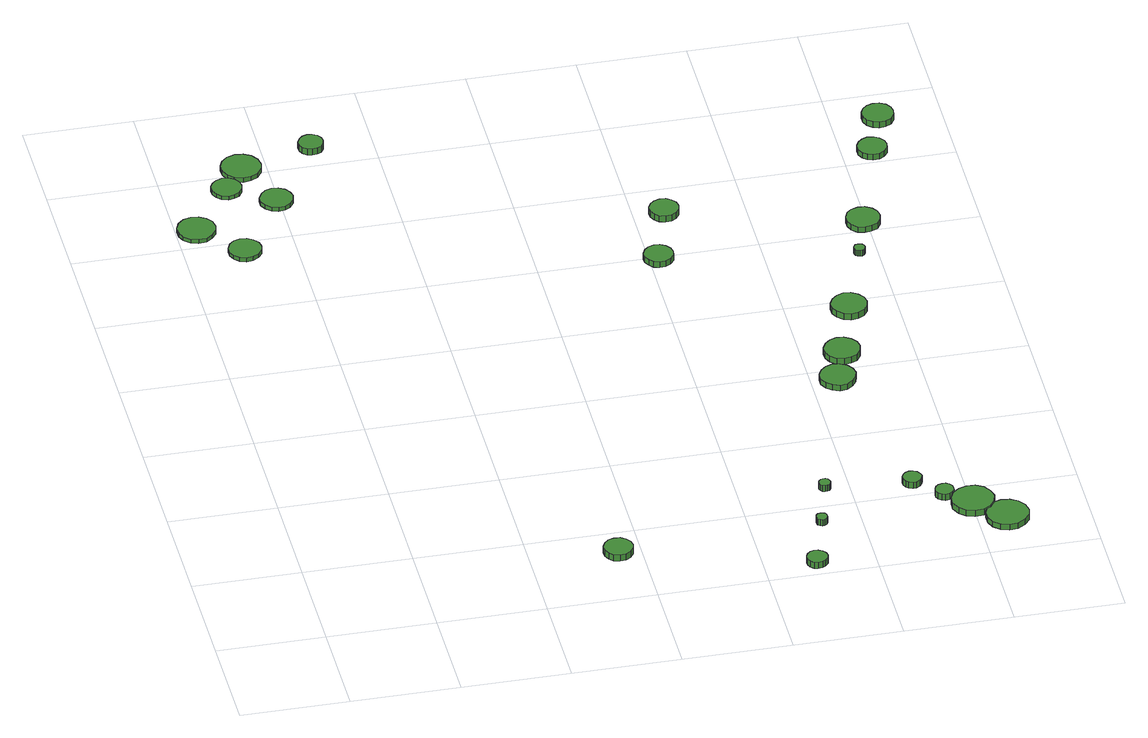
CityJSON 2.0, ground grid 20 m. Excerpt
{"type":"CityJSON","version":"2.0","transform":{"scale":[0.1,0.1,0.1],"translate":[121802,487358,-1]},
"CityObjects":{
"tree1":{"type":"SolitaryVegetationObject","attributes":{"function":"something"},"geometry":[{"type":"MultiSurface","lod":"1","boundaries":[[[0,1,2,3,4,5,6,7,8,9,10,11,12,13,14]],[[15,16,17,18,19,20,21,22,23,24,25,26,27,28,29]],[[0,29,28,1]],[[1,28,27,2]],[[2,27,26,3]],[[3,26,25,4]],[[4,25,24,5]],[[5,24,23,6]],[[6,23,22,7]],[[7,22,21,8]],[[8,21,20,9]],[[9,20,19,10]],[[10,19,18,11]],[[11,18,17,12]],[[12,17,16,13]],[[13,16,15,14]],[[14,15,29,0]]]}]},
"tree2":{"type":"SolitaryVegetationObject","attributes":{"function":"something"},"geometry":[{"type":"MultiSurface","lod":"1","boundaries":[[[30,31,32,33,34,35,36,37,38,39,40,41,42,43,44]],[[45,46,47,48,49,50,51,52,53,54,55,56,57,58,59]],[[30,59,58,31]],[[31,58,57,32]],[[32,57,56,33]],[[33,56,55,34]],[[34,55,54,35]],[[35,54,53,36]],[[36,53,52,37]],[[37,52,51,38]],[[38,51,50,39]],[[39,50,49,40]],[[40,49,48,41]],[[41,48,47,42]],[[42,47,46,43]],[[43,46,45,44]],[[44,45,59,30]]]}]},
"tree3":{"type":"SolitaryVegetationObject","attributes":{"function":"something"},"geometry":[{"type":"MultiSurface","lod":"1","boundaries":[[[60,61,62,63,64,65,66,67,68,69,70,71,72,73,74]],[[75,76,77,78,79,80,81,82,83,84,85,86,87,88,89]],[[60,89,88,61]],[[61,88,87,62]],[[62,87,86,63]],[[63,86,85,64]],[[64,85,84,65]],[[65,84,83,66]],[[66,83,82,67]],[[67,82,81,68]],[[68,81,80,69]],[[69,80,79,70]],[[70,79,78,71]],[[71,78,77,72]],[[72,77,76,73]],[[73,76,75,74]],[[74,75,89,60]]]}]},
"tree4":{"type":"SolitaryVegetationObject","attributes":{"function":"something"},"geometry":[{"type":"MultiSurface","lod":"1","boundaries":[[[90,91,92,93,94,95,96,97,98,99,100,101,102,103,104]],[[105,106,107,108,109,110,111,112,113,114,115,116,117,118,119]],[[90,119,118,91]],[[91,118,117,92]],[[92,117,116,93]],[[93,116,115,94]],[[94,115,114,95]],[[95,114,113,96]],[[96,113,112,97]],[[97,112,111,98]],[[98,111,110,99]],[[99,110,109,100]],[[100,109,108,101]],[[101,108,107,102]],[[102,107,106,103]],[[103,106,105,104]],[[104,105,119,90]]]}]},
"tree5":{"type":"SolitaryVegetationObject","attributes":{"function":"something"},"geometry":[{"type":"MultiSurface","lod":"1","boundaries":[[[120,121,122,123,124,125,126,127,128,129,130,131,132,133,134]],[[135,136,137,138,139,140,141,142,143,144,145,146,147,148,149]],[[120,149,148,121]],[[121,148,147,122]],[[122,147,146,123]],[[123,146,145,124]],[[124,145,144,125]],[[125,144,143,126]],[[126,143,142,127]],[[127,142,141,128]],[[128,141,140,129]],[[129,140,139,130]],[[130,139,138,131]],[[131,138,137,132]],[[132,137,136,133]],[[133,136,135,134]],[[134,135,149,120]]]}]},
"tree6":{"type":"SolitaryVegetationObject","attributes":{"function":"something"},"geometry":[{"type":"MultiSurface","lod":"1","boundaries":[[[150,151,152,153,154,155,156,157,158,159,160,161,162,163,164]],[[165,166,167,168,169,170,171,172,173,174,175,176,177,178,179]],[[150,179,178,151]],[[151,178,177,152]],[[152,177,176,153]],[[153,176,175,154]],[[154,175,174,155]],[[155,174,173,156]],[[156,173,172,157]],[[157,172,171,158]],[[158,171,170,159]],[[159,170,169,160]],[[160,169,168,161]],[[161,168,167,162]],[[162,167,166,163]],[[163,166,165,164]],[[164,165,179,150]]]}]},
"tree7":{"type":"SolitaryVegetationObject","attributes":{"function":"something"},"geometry":[{"type":"MultiSurface","lod":"1","boundaries":[[[180,181,182,183,184,185,186,187,188,189,190,191,192,193,194]],[[195,196,197,198,199,200,201,202,203,204,205,206,207,208,209]],[[180,209,208,181]],[[181,208,207,182]],[[182,207,206,183]],[[183,206,205,184]],[[184,205,204,185]],[[185,204,203,186]],[[186,203,202,187]],[[187,202,201,188]],[[188,201,200,189]],[[189,200,199,190]],[[190,199,198,191]],[[191,198,197,192]],[[192,197,196,193]],[[193,196,195,194]],[[194,195,209,180]]]}]},
"tree8":{"type":"SolitaryVegetationObject","attributes":{"function":"something"},"geometry":[{"type":"MultiSurface","lod":"1","boundaries":[[[210,211,212,213,214,215,216,217,218,219,220,221,222,223,224]],[[225,226,227,228,229,230,231,232,233,234,235,236,237,238,239]],[[210,239,238,211]],[[211,238,237,212]],[[212,237,236,213]],[[213,236,235,214]],[[214,235,234,215]],[[215,234,233,216]],[[216,233,232,217]],[[217,232,231,218]],[[218,231,230,219]],[[219,230,229,220]],[[220,229,228,221]],[[221,228,227,222]],[[222,227,226,223]],[[223,226,225,224]],[[224,225,239,210]]]}]},
"tree9":{"type":"SolitaryVegetationObject","attributes":{"function":"something"},"geometry":[{"type":"MultiSurface","lod":"1","boundaries":[[[240,241,242,243,244,245,246,247,248,249,250,251,252,253,254]],[[255,256,257,258,259,260,261,262,263,264,265,266,267,268,269]],[[240,269,268,241]],[[241,268,267,242]],[[242,267,266,243]],[[243,266,265,244]],[[244,265,264,245]],[[245,264,263,246]],[[246,263,262,247]],[[247,262,261,248]],[[248,261,260,249]],[[249,260,259,250]],[[250,259,258,251]],[[251,258,257,252]],[[252,257,256,253]],[[253,256,255,254]],[[254,255,269,240]]]}]},
"tree10":{"type":"SolitaryVegetationObject","attributes":{"function":"something"},"geometry":[{"type":"MultiSurface","lod":"1","boundaries":[[[270,271,272,273,274,275,276,277,278,279,280,281,282,283,284]],[[285,286,287,288,289,290,291,292,293,294,295,296,297,298,299]],[[270,299,298,271]],[[271,298,297,272]],[[272,297,296,273]],[[273,296,295,274]],[[274,295,294,275]],[[275,294,293,276]],[[276,293,292,277]],[[277,292,291,278]],[[278,291,290,279]],[[279,290,289,280]],[[280,289,288,281]],[[281,288,287,282]],[[282,287,286,283]],[[283,286,285,284]],[[284,285,299,270]]]}]},
"tree11":{"type":"SolitaryVegetationObject","attributes":{"function":"something"},"geometry":[{"type":"MultiSurface","lod":"1","boundaries":[[[300,301,302,303,304,305,306,307,308,309,310,311,312,313,314]],[[315,316,317,318,319,320,321,322,323,324,325,326,327,328,329]],[[300,329,328,301]],[[301,328,327,302]],[[302,327,326,303]],[[303,326,325,304]],[[304,325,324,305]],[[305,324,323,306]],[[306,323,322,307]],[[307,322,321,308]],[[308,321,320,309]],[[309,320,319,310]],[[310,319,318,311]],[[311,318,317,312]],[[312,317,316,313]],[[313,316,315,314]],[[314,315,329,300]]]}]},
"tree12":{"type":"SolitaryVegetationObject","attributes":{"function":"something"},"geometry":[{"type":"MultiSurface","lod":"1","boundaries":[[[330,331,332,333,334,335,336,337,338,339,340,341,342,343,344]],[[345,346,347,348,349,350,351,352,353,354,355,356,357,358,359]],[[330,359,358,331]],[[331,358,357,332]],[[332,357,356,333]],[[333,356,355,334]],[[334,355,354,335]],[[335,354,353,336]],[[336,353,352,337]],[[337,352,351,338]],[[338,351,350,339]],[[339,350,349,340]],[[340,349,348,341]],[[341,348,347,342]],[[342,347,346,343]],[[343,346,345,344]],[[344,345,359,330]]]}]},
"tree13":{"type":"SolitaryVegetationObject","attributes":{"function":"something"},"geometry":[{"type":"MultiSurface","lod":"1","boundaries":[[[360,361,362,363,364,365,366,367,368,369,370,371,372,373,374]],[[375,376,377,378,379,380,381,382,383,384,385,386,387,388,389]],[[360,389,388,361]],[[361,388,387,362]],[[362,387,386,363]],[[363,386,385,364]],[[364,385,384,365]],[[365,384,383,366]],[[366,383,382,367]],[[367,382,381,368]],[[368,381,380,369]],[[369,380,379,370]],[[370,379,378,371]],[[371,378,377,372]],[[372,377,376,373]],[[373,376,375,374]],[[374,375,389,360]]]}]},
"tree14":{"type":"SolitaryVegetationObject","attributes":{"function":"something"},"geometry":[{"type":"MultiSurface","lod":"1","boundaries":[[[390,391,392,393,394,395,396,397,398,399,400,401,402,403,404]],[[405,406,407,408,409,410,411,412,413,414,415,416,417,418,419]],[[390,419,418,391]],[[391,418,417,392]],[[392,417,416,393]],[[393,416,415,394]],[[394,415,414,395]],[[395,414,413,396]],[[396,413,412,397]],[[397,412,411,398]],[[398,411,410,399]],[[399,410,409,400]],[[400,409,408,401]],[[401,408,407,402]],[[402,407,406,403]],[[403,406,405,404]],[[404,405,419,390]]]}]},
"tree15":{"type":"SolitaryVegetationObject","attributes":{"function":"something"},"geometry":[{"type":"MultiSurface","lod":"1","boundaries":[[[420,421,422,423,424,425,426,427,428,429,430,431,432,433,434]],[[435,436,437,438,439,440,441,442,443,444,445,446,447,448,449]],[[420,449,448,421]],[[421,448,447,422]],[[422,447,446,423]],[[423,446,445,424]],[[424,445,444,425]],[[425,444,443,426]],[[426,443,442,427]],[[427,442,441,428]],[[428,441,440,429]],[[429,440,439,430]],[[430,439,438,431]],[[431,438,437,432]],[[432,437,436,433]],[[433,436,435,434]],[[434,435,449,420]]]}]},
"tree16":{"type":"SolitaryVegetationObject","attributes":{"function":"something"},"geometry":[{"type":"MultiSurface","lod":"1","boundaries":[[[450,451,452,453,454,455,456,457,458,459,460,461,462,463,464]],[[465,466,467,468,469,470,471,472,473,474,475,476,477,478,479]],[[450,479,478,451]],[[451,478,477,452]],[[452,477,476,453]],[[453,476,475,454]],[[454,475,474,455]],[[455,474,473,456]],[[456,473,472,457]],[[457,472,471,458]],[[458,471,470,459]],[[459,470,469,460]],[[460,469,468,461]],[[461,468,467,462]],[[462,467,466,463]],[[463,466,465,464]],[[464,465,479,450]]]}]},
"tree17":{"type":"SolitaryVegetationObject","attributes":{"function":"something"},"geometry":[{"type":"MultiSurface","lod":"1","boundaries":[[[480,481,482,483,484,485,486,487,488,489,490,491,492,493,494]],[[495,496,497,498,499,500,501,502,503,504,505,506,507,508,509]],[[480,509,508,481]],[[481,508,507,482]],[[482,507,506,483]],[[483,506,505,484]],[[484,505,504,485]],[[485,504,503,486]],[[486,503,502,487]],[[487,502,501,488]],[[488,501,500,489]],[[489,500,499,490]],[[490,499,498,491]],[[491,498,497,492]],[[492,497,496,493]],[[493,496,495,494]],[[494,495,509,480]]]}]},
"tree18":{"type":"SolitaryVegetationObject","attributes":{"function":"something"},"geometry":[{"type":"MultiSurface","lod":"1","boundaries":[[[510,511,512,513,514,515,516,517,518,519,520,521,522,523,524]],[[525,526,527,528,529,530,531,532,533,534,535,536,537,538,539]],[[510,539,538,511]],[[511,538,537,512]],[[512,537,536,513]],[[513,536,535,514]],[[514,535,534,515]],[[515,534,533,516]],[[516,533,532,517]],[[517,532,531,518]],[[518,531,530,519]],[[519,530,529,520]],[[520,529,528,521]],[[521,528,527,522]],[[522,527,526,523]],[[523,526,525,524]],[[524,525,539,510]]]}]},
"tree19":{"type":"SolitaryVegetationObject","attributes":{"function":"something"},"geometry":[{"type":"MultiSurface","lod":"1","boundaries":[[[540,541,542,543,544,545,546,547,548,549,550,551,552,553,554]],[[555,556,557,558,559,560,561,562,563,564,565,566,567,568,569]],[[540,569,568,541]],[[541,568,567,542]],[[542,567,566,543]],[[543,566,565,544]],[[544,565,564,545]],[[545,564,563,546]],[[546,563,562,547]],[[547,562,561,548]],[[548,561,560,549]],[[549,560,559,550]],[[550,559,558,551]],[[551,558,557,552]],[[552,557,556,553]],[[553,556,555,554]],[[554,555,569,540]]]}]},
"tree20":{"type":"SolitaryVegetationObject","attributes":{"function":"something"},"geometry":[{"type":"MultiSurface","lod":"1","boundaries":[[[570,571,572,573,574,575,576,577,578,579,580,581,582,583,584]],[[585,586,587,588,589,590,591,592,593,594,595,596,597,598,599]],[[570,599,598,571]],[[571,598,597,572]],[[572,597,596,573]],[[573,596,595,574]],[[574,595,594,575]],[[575,594,593,576]],[[576,593,592,577]],[[577,592,591,578]],[[578,591,590,579]],[[579,590,589,580]],[[580,589,588,581]],[[581,588,587,582]],[[582,587,586,583]],[[583,586,585,584]],[[584,585,599,570]]]}]},
"tree21":{"type":"SolitaryVegetationObject","attributes":{"function":"something"},"geometry":[{"type":"MultiSurface","lod":"1","boundaries":[[[600,601,602,603,604,605,606,607,608,609,610,611,612,613,614]],[[615,616,617,618,619,620,621,622,623,624,625,626,627,628,629]],[[600,629,628,601]],[[601,628,627,602]],[[602,627,626,603]],[[603,626,625,604]],[[604,625,624,605]],[[605,624,623,606]],[[606,623,622,607]],[[607,622,621,608]],[[608,621,620,609]],[[609,620,619,610]],[[610,619,618,611]],[[611,618,617,612]],[[612,617,616,613]],[[613,616,615,614]],[[614,615,629,600]]]}]},
"tree22":{"type":"SolitaryVegetationObject","attributes":{"function":"something"},"geometry":[{"type":"MultiSurface","lod":"1","boundaries":[[[630,631,632,633,634,635,636,637,638,639,640,641,642,643,644]],[[645,646,647,648,649,650,651,652,653,654,655,656,657,658,659]],[[630,659,658,631]],[[631,658,657,632]],[[632,657,656,633]],[[633,656,655,634]],[[634,655,654,635]],[[635,654,653,636]],[[636,653,652,637]],[[637,652,651,638]],[[638,651,650,639]],[[639,650,649,640]],[[640,649,648,641]],[[641,648,647,642]],[[642,647,646,643]],[[643,646,645,644]],[[644,645,659,630]]]}]},
"tree23":{"type":"SolitaryVegetationObject","attributes":{"function":"something"},"geometry":[{"type":"MultiSurface","lod":"1","boundaries":[[[660,661,662,663,664,665,666,667,668,669,670,671,672,673,674]],[[675,676,677,678,679,680,681,682,683,684,685,686,687,688,689]],[[660,689,688,661]],[[661,688,687,662]],[[662,687,686,663]],[[663,686,685,664]],[[664,685,684,665]],[[665,684,683,666]],[[666,683,682,667]],[[667,682,681,668]],[[668,681,680,669]],[[669,680,679,670]],[[670,679,678,671]],[[671,678,677,672]],[[672,677,676,673]],[[673,676,675,674]],[[674,675,689,660]]]}]}
},
"vertices":[
[72,1248,15],[69,1263,15],[60,1274,15],[48,1281,15],[34,1283,15],[20,1279,15],[9,1269,15],[3,1256,15],[3,1241,15],[9,1228,15],[20,1218,15],[34,1214,15],[48,1215,15],[60,1223,15],[69,1234,15],[69,1234,7],[60,1223,7],[48,1215,7],[34,1214,7],[20,1218,7],[9,1228,7],[3,1241,7],[3,1256,7],[9,1269,7],[20,1279,7],[34,1283,7],[48,1281,7],[60,1274,7],[69,1263,7],[72,1248,7],
[138,1171,15],[136,1183,15],[128,1193,15],[117,1200,15],[105,1201,15],[93,1197,15],[84,1189,15],[79,1177,15],[79,1165,15],[84,1154,15],[93,1145,15],[105,1141,15],[117,1143,15],[128,1149,15],[136,1159,15],[136,1159,7],[128,1149,7],[117,1143,7],[105,1141,7],[93,1145,7],[84,1154,7],[79,1165,7],[79,1177,7],[84,1189,7],[93,1197,7],[105,1201,7],[117,1200,7],[128,1193,7],[136,1183,7],[138,1171,7],
[143,1359,15],[141,1370,15],[134,1380,15],[124,1386,15],[113,1387,15],[102,1383,15],[93,1375,15],[88,1365,15],[88,1353,15],[93,1343,15],[102,1335,15],[113,1331,15],[124,1333,15],[134,1338,15],[141,1348,15],[141,1348,7],[134,1338,7],[124,1333,7],[113,1331,7],[102,1335,7],[93,1343,7],[88,1353,7],[88,1365,7],[93,1375,7],[102,1383,7],[113,1387,7],[124,1386,7],[134,1380,7],[141,1370,7],[143,1359,7],
[190,1414,16],[187,1429,16],[178,1442,16],[165,1449,16],[150,1451,16],[135,1446,16],[124,1436,16],[118,1422,16],[118,1407,16],[124,1393,16],[135,1383,16],[150,1378,16],[165,1380,16],[178,1387,16],[187,1400,16],[187,1400,7],[178,1387,7],[165,1380,7],[150,1378,7],[135,1383,7],[124,1393,7],[118,1407,7],[118,1422,7],[124,1436,7],[135,1446,7],[150,1451,7],[165,1449,7],[178,1442,7],[187,1429,7],[190,1414,7],
[225,1309,15],[222,1321,15],[215,1331,15],[204,1337,15],[192,1339,15],[180,1335,15],[171,1326,15],[165,1315,15],[165,1302,15],[171,1291,15],[180,1282,15],[192,1279,15],[204,1280,15],[215,1286,15],[222,1296,15],[222,1296,7],[215,1286,7],[204,1280,7],[192,1279,7],[180,1282,7],[171,1291,7],[165,1302,7],[165,1315,7],[171,1326,7],[180,1335,7],[192,1339,7],[204,1337,7],[215,1331,7],[222,1321,7],[225,1309,7],
[582,126,31],[580,136,31],[573,145,31],[564,151,31],[553,152,31],[542,149,31],[534,141,31],[529,131,31],[529,120,31],[534,110,31],[542,102,31],[553,99,31],[564,100,31],[573,106,31],[580,115,31],[580,115,18],[573,106,18],[564,100,18],[553,99,18],[542,102,18],[534,110,18],[529,120,18],[529,131,18],[534,141,18],[542,149,18],[553,152,18],[564,151,18],[573,145,18],[580,136,18],[582,126,18],
[310,1448,25],[308,1457,25],[302,1465,25],[294,1470,25],[285,1471,25],[276,1468,25],[269,1461,25],[265,1453,25],[265,1443,25],[269,1435,25],[276,1428,25],[285,1426,25],[294,1427,25],[302,1431,25],[308,1439,25],[308,1439,12],[302,1431,12],[294,1427,12],[285,1426,12],[276,1428,12],[269,1435,12],[265,1443,12],[265,1453,12],[269,1461,12],[276,1468,12],[285,1471,12],[294,1470,12],[302,1465,12],[308,1457,12],[310,1448,12],
[912,23,30],[910,31,30],[905,37,30],[898,41,30],[890,42,30],[883,40,30],[877,34,30],[874,27,30],[874,19,30],[877,12,30],[883,6,30],[890,4,30],[898,5,30],[905,9,30],[910,15,30],[910,15,17],[905,9,17],[898,5,17],[890,4,17],[883,6,17],[877,12,17],[874,19,17],[874,27,17],[877,34,17],[883,40,17],[890,42,17],[898,41,17],[905,37,17],[910,31,17],[912,23,17],
[936,140,30],[936,144,30],[933,148,30],[929,150,30],[925,150,30],[921,149,30],[917,146,30],[916,142,30],[916,138,30],[917,134,30],[921,131,30],[925,129,30],[929,130,30],[933,132,30],[936,135,30],[936,135,17],[933,132,17],[929,130,17],[925,129,17],[921,131,17],[917,134,17],[916,138,17],[916,142,17],[917,146,17],[921,149,17],[925,150,17],[929,150,17],[933,148,17],[936,144,17],[936,140,17],
[963,237,32],[962,242,32],[960,246,32],[956,248,32],[951,248,32],[947,247,32],[944,244,32],[942,240,32],[942,235,32],[944,231,32],[947,228,32],[951,227,32],[956,227,32],[960,229,32],[962,233,32],[962,233,19],[960,229,19],[956,227,19],[951,227,19],[947,228,19],[944,231,19],[942,235,19],[942,240,19],[944,244,19],[947,247,19],[951,248,19],[956,248,19],[960,246,19],[962,242,19],[963,237,19],
[842,987,25],[840,998,25],[833,1007,25],[823,1013,25],[812,1014,25],[802,1010,25],[794,1003,25],[789,993,25],[789,982,25],[794,972,25],[802,964,25],[812,961,25],[823,962,25],[833,967,25],[840,976,25],[840,976,13],[833,967,13],[823,962,13],[812,961,13],[802,964,13],[794,972,13],[789,982,13],[789,993,13],[794,1003,13],[802,1010,13],[812,1014,13],[823,1013,13],[833,1007,13],[840,998,13],[842,987,13],
[1125,222,31],[1123,229,31],[1119,235,31],[1112,239,31],[1105,240,31],[1098,237,31],[1093,232,31],[1090,226,31],[1090,218,31],[1093,212,31],[1098,207,31],[1105,204,31],[1112,205,31],[1119,209,31],[1123,215,31],[1123,215,18],[1119,209,18],[1112,205,18],[1105,204,18],[1098,207,18],[1093,212,18],[1090,218,18],[1090,226,18],[1093,232,18],[1098,237,18],[1105,240,18],[1112,239,18],[1119,235,18],[1123,229,18],[1125,222,18],
[880,1117,28],[878,1128,28],[871,1137,28],[862,1143,28],[851,1144,28],[840,1140,28],[832,1133,28],[827,1123,28],[827,1112,28],[832,1101,28],[840,1094,28],[851,1091,28],[862,1092,28],[871,1097,28],[878,1106,28],[878,1106,15],[871,1097,15],[862,1092,15],[851,1091,15],[840,1094,15],[832,1101,15],[827,1112,15],[827,1123,15],[832,1133,15],[840,1140,15],[851,1144,15],[862,1143,15],[871,1137,15],[878,1128,15],[880,1117,15],
[1173,179,27],[1172,186,27],[1168,192,27],[1162,196,27],[1155,196,27],[1148,194,27],[1143,189,27],[1140,183,27],[1140,176,27],[1143,169,27],[1148,165,27],[1155,162,27],[1162,163,27],[1168,167,27],[1172,172,27],[1172,172,14],[1168,167,14],[1162,163,14],[1155,162,14],[1148,165,14],[1143,169,14],[1140,176,14],[1140,183,14],[1143,189,14],[1148,194,14],[1155,196,14],[1162,196,14],[1168,192,14],[1172,186,14],[1173,179,14],
[1078,554,30],[1075,567,30],[1067,578,30],[1055,585,30],[1042,587,30],[1029,582,30],[1019,573,30],[1013,561,30],[1013,547,30],[1019,535,30],[1029,526,30],[1042,521,30],[1055,523,30],[1067,530,30],[1075,541,30],[1075,541,18],[1067,530,18],[1055,523,18],[1042,521,18],[1029,526,18],[1019,535,18],[1013,547,18],[1013,561,18],[1019,573,18],[1029,582,18],[1042,587,18],[1055,585,18],[1067,578,18],[1075,567,18],[1078,554,18],
[1238,139,29],[1234,155,29],[1225,168,29],[1211,176,29],[1195,177,29],[1180,172,29],[1168,162,29],[1161,147,29],[1161,131,29],[1168,116,29],[1180,106,29],[1195,101,29],[1211,102,29],[1225,110,29],[1234,123,29],[1234,123,16],[1225,110,16],[1211,102,16],[1195,101,16],[1180,106,16],[1168,116,16],[1161,131,16],[1161,147,16],[1168,162,16],[1180,172,16],[1195,177,16],[1211,176,16],[1225,168,16],[1234,155,16],[1238,139,16],
[1103,634,28],[1100,647,28],[1092,658,28],[1080,665,28],[1067,667,28],[1054,662,28],[1044,653,28],[1038,641,28],[1038,627,28],[1044,615,28],[1054,605,28],[1067,601,28],[1080,603,28],[1092,609,28],[1100,621,28],[1100,621,15],[1092,609,15],[1080,603,15],[1067,601,15],[1054,605,15],[1044,615,15],[1038,627,15],[1038,641,15],[1044,653,15],[1054,662,15],[1067,667,15],[1080,665,15],[1092,658,15],[1100,647,15],[1103,634,15],
[1289,87,27],[1286,103,27],[1276,116,27],[1262,124,27],[1246,126,27],[1231,121,27],[1219,110,27],[1213,96,27],[1213,79,27],[1219,65,27],[1231,54,27],[1246,49,27],[1262,51,27],[1276,59,27],[1286,72,27],[1286,72,15],[1276,59,15],[1262,51,15],[1246,49,15],[1231,54,15],[1219,65,15],[1213,79,15],[1213,96,15],[1219,110,15],[1231,121,15],[1246,126,15],[1262,124,15],[1276,116,15],[1286,103,15],[1289,87,15],
[1144,765,27],[1141,778,27],[1133,789,27],[1121,796,27],[1108,798,27],[1095,793,27],[1085,784,27],[1079,772,27],[1079,758,27],[1085,746,27],[1095,736,27],[1108,732,27],[1121,734,27],[1133,741,27],[1141,752,27],[1141,752,14],[1133,741,14],[1121,734,14],[1108,732,14],[1095,736,14],[1085,746,14],[1079,758,14],[1079,772,14],[1085,784,14],[1095,793,14],[1108,798,14],[1121,796,14],[1133,789,14],[1141,778,14],[1144,765,14],
[1176,927,27],[1175,931,27],[1172,935,27],[1169,937,27],[1164,937,27],[1160,936,27],[1157,933,27],[1155,929,27],[1155,925,27],[1157,921,27],[1160,918,27],[1164,917,27],[1169,917,27],[1172,919,27],[1175,923,27],[1175,923,15],[1172,919,15],[1169,917,15],[1164,917,15],[1160,918,15],[1157,921,15],[1155,925,15],[1155,929,15],[1157,933,15],[1160,936,15],[1164,937,15],[1169,937,15],[1172,935,15],[1175,931,15],[1176,927,15],
[1221,1010,31],[1218,1023,31],[1211,1033,31],[1199,1040,31],[1187,1041,31],[1174,1037,31],[1165,1029,31],[1160,1017,31],[1160,1004,31],[1165,992,31],[1174,983,31],[1187,980,31],[1199,981,31],[1211,987,31],[1218,998,31],[1218,998,19],[1211,987,19],[1199,981,19],[1187,980,19],[1174,983,19],[1165,992,19],[1160,1004,19],[1160,1017,19],[1165,1029,19],[1174,1037,19],[1187,1041,19],[1199,1040,19],[1211,1033,19],[1218,1023,19],[1221,1010,19],
[1278,1218,31],[1276,1229,31],[1269,1238,31],[1260,1243,31],[1248,1245,31],[1238,1241,31],[1230,1234,31],[1225,1224,31],[1225,1212,31],[1230,1202,31],[1238,1195,31],[1248,1191,31],[1260,1192,31],[1269,1198,31],[1276,1207,31],[1276,1207,19],[1269,1198,19],[1260,1192,19],[1248,1191,19],[1238,1195,19],[1230,1202,19],[1225,1212,19],[1225,1224,19],[1230,1234,19],[1238,1241,19],[1248,1245,19],[1260,1243,19],[1269,1238,19],[1276,1229,19],[1278,1218,19],
[1312,1319,27],[1310,1331,27],[1303,1341,27],[1292,1347,27],[1280,1348,27],[1269,1344,27],[1260,1336,27],[1255,1325,27],[1255,1313,27],[1260,1302,27],[1269,1294,27],[1280,1290,27],[1292,1291,27],[1303,1297,27],[1310,1307,27],[1310,1307,15],[1303,1297,15],[1292,1291,15],[1280,1290,15],[1269,1294,15],[1260,1302,15],[1255,1313,15],[1255,1325,15],[1260,1336,15],[1269,1344,15],[1280,1348,15],[1292,1347,15],[1303,1341,15],[1310,1331,15],[1312,1319,15]
]}
